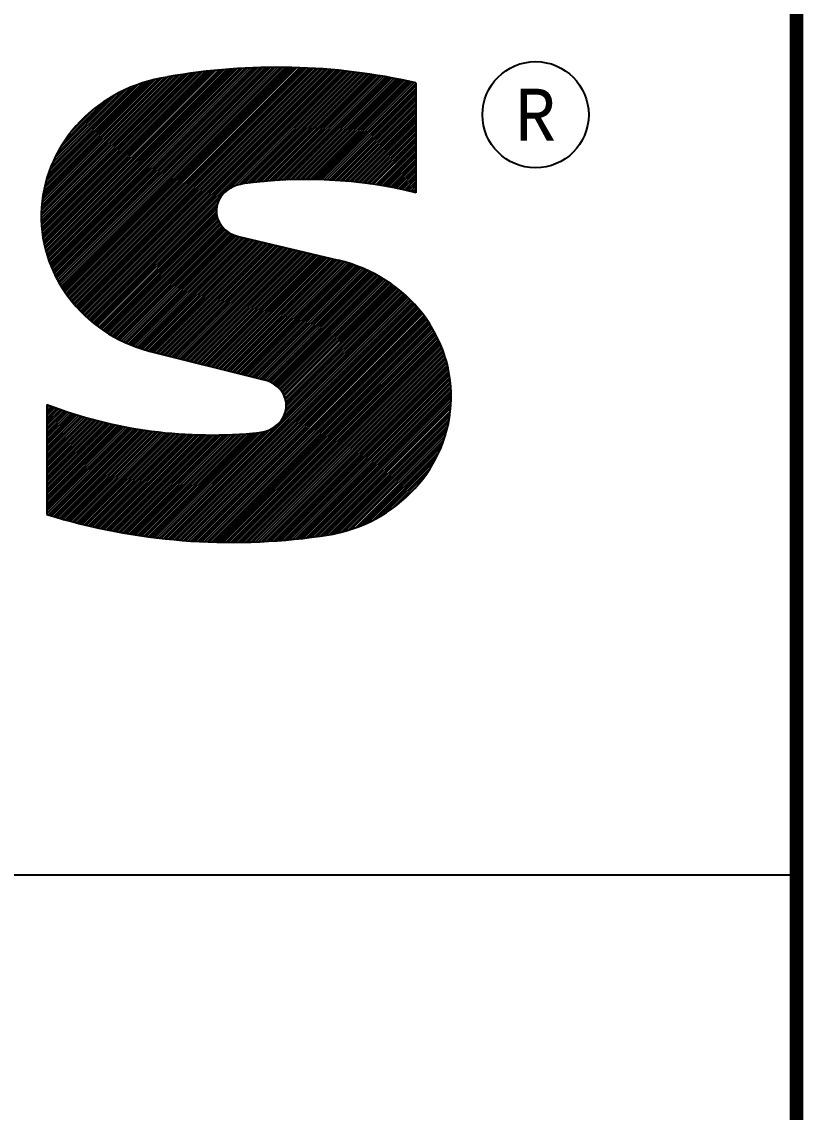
# Model space of a CAD drawing. Extents: x -63 to 400, y -73 to 137.
# Drawn here: x 19.933 to 21.514, y 2.474 to 4.679 of the extents above; entities that cross this region are included whole.
import ezdxf
from ezdxf.enums import TextEntityAlignment as Align

# ---------------------------------------------------------------- set-up
doc = ezdxf.new("R2010")
doc.units = 0
doc.header["$MEASUREMENT"] = 0
doc.layers.add('1', color=7, linetype='Continuous')
doc.styles.get("Standard").update_dxf_attribs({"font": 'monotxt.shx'})

# ---------------------------------------------------------------- blocks, each defined once
blk = doc.blocks.new('*U37', base_point=(20.2747, 4.2869))
at = {"layer": '1', "color": 1, "linetype": 'Continuous'}
blk.add_arc((20.2747, 4.2869), 0.302, 277.0315, 72.0315, dxfattribs=at)
blk = doc.blocks.new('*U38', base_point=(20.4998, 3.9213))
at = {"layer": '1', "color": 1, "linetype": 'Continuous'}
blk.add_arc((20.4998, 3.9213), 0.302, 277.0315, 75.8768, dxfattribs=at)
blk = doc.blocks.new('*U39', base_point=(20.4072, 3.903))
at = {"layer": '1', "color": 1, "linetype": 'Continuous'}
blk.add_arc((20.4072, 3.903), 0.0611, 96.8151, 254.388, dxfattribs=at)
blk = doc.blocks.new('*U40', base_point=(20.3881, 4.2975))
at = {"layer": '1', "color": 1, "linetype": 'Continuous'}
blk.add_arc((20.3881, 4.2975), 0.0611, 96.8151, 252.7312, dxfattribs=at)
blk = doc.blocks.new('*X17')
at = {"layer": '1', "color": 1, "linetype": 'Continuous'}
for p, q in [((-0.4106, 0.2513), (-0.1704, 0.4915)), ((-0.4096, 0.2494), (-0.1675, 0.4915)), ((-0.4087, 0.2475), (-0.1646, 0.4916)), ((-0.4077, 0.2457), (-0.1618, 0.4916)), ((-0.4067, 0.2438), (-0.1589, 0.4916)), ((-0.4057, 0.242), (-0.1561, 0.4917)), ((-0.4046, 0.2403), (-0.1532, 0.4917)), ((-0.4036, 0.2385), (-0.1504, 0.4916)), ((-0.4025, 0.2368), (-0.1476, 0.4916)), ((-0.4014, 0.235), (-0.1448, 0.4916)), ((-0.4003, 0.2333), (-0.142, 0.4916)), ((-0.3991, 0.2316), (-0.1392, 0.4915)), ((-0.4265, 0.3174), (-0.26, 0.4838)), ((-0.4265, 0.3202), (-0.2634, 0.4833)), ((-0.4264, 0.3146), (-0.2567, 0.4843)), ((-0.4264, 0.3231), (-0.2667, 0.4828)), ((-0.4263, 0.3119), (-0.2534, 0.4848)), ((-0.4263, 0.326), (-0.2701, 0.4823)), ((-0.4262, 0.3092), (-0.2502, 0.4852)), ((-0.4262, 0.329), (-0.2735, 0.4817)), ((-0.426, 0.3066), (-0.2469, 0.4857)), ((-0.426, 0.3321), (-0.2769, 0.4812)), ((-0.4257, 0.304), (-0.2437, 0.4861)), ((-0.4257, 0.3352), (-0.2803, 0.4806)), ((-0.4254, 0.3015), (-0.2404, 0.4865)), ((-0.4253, 0.3384), (-0.2837, 0.48)), ((-0.4251, 0.299), (-0.2372, 0.4868)), ((-0.4249, 0.3416), (-0.2871, 0.4794)), ((-0.4248, 0.2965), (-0.234, 0.4872)), ((-0.4244, 0.294), (-0.2309, 0.4876)), ((-0.424, 0.2916), (-0.2277, 0.4879)), ((-0.4235, 0.2893), (-0.2246, 0.4882)), ((-0.423, 0.2869), (-0.2214, 0.4885)), ((-0.4225, 0.2846), (-0.2183, 0.4888)), ((-0.4219, 0.2823), (-0.2152, 0.4891)), ((-0.4214, 0.2801), (-0.2121, 0.4893)), ((-0.4208, 0.2779), (-0.2091, 0.4896)), ((-0.4201, 0.2757), (-0.206, 0.4898)), ((-0.4195, 0.2735), (-0.203, 0.49)), ((-0.4188, 0.2714), (-0.1999, 0.4902)), ((-0.4181, 0.2692), (-0.1969, 0.4904)), ((-0.4173, 0.2671), (-0.1939, 0.4905)), ((-0.4166, 0.2651), (-0.1909, 0.4907)), ((-0.4158, 0.263), (-0.188, 0.4909)), ((-0.415, 0.261), (-0.185, 0.491)), ((-0.4141, 0.259), (-0.1821, 0.4911)), ((-0.4133, 0.2571), (-0.1791, 0.4912)), ((-0.4124, 0.2551), (-0.1762, 0.4913)), ((-0.4115, 0.2532), (-0.1733, 0.4914)), ((-0.398, 0.23), (-0.1365, 0.4915)), ((-0.3968, 0.2283), (-0.1337, 0.4914)), ((-0.3956, 0.2267), (-0.131, 0.4913)), ((-0.3944, 0.2251), (-0.1282, 0.4912)), ((-0.3931, 0.2235), (-0.1255, 0.4911)), ((-0.3919, 0.2219), (-0.1228, 0.491)), ((-0.3906, 0.2203), (-0.1201, 0.4909)), ((-0.3893, 0.2188), (-0.1174, 0.4907)), ((-0.388, 0.2172), (-0.1147, 0.4906)), ((-0.3867, 0.2157), (-0.112, 0.4905)), ((-0.3854, 0.2142), (-0.1093, 0.4903)), ((-0.384, 0.2128), (-0.1067, 0.4901)), ((-0.3827, 0.2113), (-0.104, 0.4899)), ((-0.3813, 0.2099), (-0.1014, 0.4898)), ((-0.3799, 0.2084), (-0.0987, 0.4896)), ((-0.3784, 0.207), (-0.0961, 0.4894)), ((-0.377, 0.2056), (-0.0935, 0.4891)), ((-0.3756, 0.2043), (-0.0909, 0.4889)), ((-0.3741, 0.2029), (-0.0883, 0.4887)), ((-0.3726, 0.2016), (-0.0857, 0.4885)), ((-0.3711, 0.2003), (-0.0831, 0.4882)), ((-0.3696, 0.199), (-0.0806, 0.488)), ((-0.368, 0.1977), (-0.078, 0.4877)), ((-0.3665, 0.1964), (-0.0754, 0.4874)), ((-0.2078, 0.3523), (-0.0729, 0.4871)), ((-0.2025, 0.3547), (-0.0704, 0.4868)), ((-0.1983, 0.356), (-0.0678, 0.4865)), ((-0.1948, 0.3567), (-0.0653, 0.4862)), ((-0.1915, 0.3572), (-0.0628, 0.4859)), ((-0.1882, 0.3576), (-0.0603, 0.4856)), ((-0.185, 0.3581), (-0.0578, 0.4853)), ((-0.1818, 0.3584), (-0.0553, 0.4849)), ((-0.1786, 0.3588), (-0.0528, 0.4846)), ((-0.1754, 0.3592), (-0.0503, 0.4842)), ((-0.1723, 0.3595), (-0.0479, 0.4839)), ((-0.1691, 0.3598), (-0.0454, 0.4835)), ((-0.166, 0.3601), (-0.0429, 0.4831)), ((-0.1629, 0.3603), (-0.0405, 0.4828)), ((-0.1599, 0.3606), (-0.0381, 0.4824)), ((-0.1568, 0.3608), (-0.0356, 0.482)), ((-0.1538, 0.361), (-0.0332, 0.4816)), ((-0.1508, 0.3612), (-0.0308, 0.4812)), ((-0.1478, 0.3613), (-0.0284, 0.4807)), ((-0.1448, 0.3615), (-0.026, 0.4803)), ((-0.1418, 0.3616), (-0.0236, 0.4799)), ((-0.1389, 0.3617), (-0.0212, 0.4794)), ((-0.136, 0.3618), (-0.0188, 0.479)), ((-0.4243, 0.345), (-0.2906, 0.4787)), ((-0.4237, 0.3485), (-0.2943, 0.4779)), ((-0.423, 0.352), (-0.298, 0.477)), ((-0.4221, 0.3557), (-0.3018, 0.476)), ((-0.4212, 0.3595), (-0.3058, 0.4748)), ((-0.42, 0.3634), (-0.3099, 0.4735)), ((-0.4187, 0.3676), (-0.3142, 0.4721)), ((-0.4172, 0.3719), (-0.3187, 0.4704)), ((-0.4155, 0.3764), (-0.3234, 0.4685)), ((-0.4135, 0.3813), (-0.3285, 0.4663)), ((-0.1331, 0.3619), (-0.0164, 0.4785)), ((-0.1302, 0.362), (-0.0141, 0.4781)), ((-0.1273, 0.362), (-0.0117, 0.4776)), ((-0.1244, 0.3621), (-0.0093, 0.4771)), ((-0.1216, 0.3621), (-0.007, 0.4767)), ((-0.1188, 0.3621), (-0.0047, 0.4762)), ((-0.1159, 0.3621), (-0.0023, 0.4757)), ((-0.1131, 0.362), (0, 0.4752)), ((-0.1104, 0.362), (0.0023, 0.4747)), ((-0.1076, 0.3619), (0.0046, 0.4742)), ((-0.1048, 0.3619), (0.0066, 0.4733)), ((-0.1021, 0.3618), (0.0066, 0.4705)), ((-0.0994, 0.3617), (0.0066, 0.4677)), ((-0.4111, 0.3865), (-0.3339, 0.4638)), ((-0.4082, 0.3922), (-0.3398, 0.4607)), ((-0.4046, 0.3987), (-0.3464, 0.4569)), ((-0.0966, 0.3616), (0.0066, 0.4648)), ((-0.0939, 0.3614), (0.0066, 0.462)), ((-0.0912, 0.3613), (0.0066, 0.4592)), ((-0.0886, 0.3611), (0.0066, 0.4563)), ((-0.3998, 0.4063), (-0.3542, 0.4519)), ((-0.3922, 0.4167), (-0.3648, 0.4442)), ((-0.0859, 0.361), (0.0066, 0.4535)), ((-0.0833, 0.3608), (0.0066, 0.4507)), ((-0.0806, 0.3606), (0.0066, 0.4479)), ((-0.078, 0.3604), (0.0066, 0.445)), ((-0.0754, 0.3602), (0.0066, 0.4422)), ((-0.0728, 0.36), (0.0066, 0.4394)), ((-0.0702, 0.3597), (0.0066, 0.4365)), ((-0.0676, 0.3595), (0.0066, 0.4337)), ((-0.065, 0.3592), (0.0066, 0.4309)), ((-0.0625, 0.359), (0.0066, 0.4281)), ((-0.0599, 0.3587), (0.0066, 0.4252)), ((-0.0574, 0.3584), (0.0066, 0.4224)), ((-0.0549, 0.3581), (0.0066, 0.4196)), ((-0.0524, 0.3578), (0.0066, 0.4167)), ((-0.0499, 0.3574), (0.0066, 0.4139)), ((-0.0474, 0.3571), (0.0066, 0.4111)), ((-0.0449, 0.3567), (0.0066, 0.4083)), ((-0.0424, 0.3564), (0.0066, 0.4054)), ((-0.04, 0.356), (0.0066, 0.4026)), ((-0.0375, 0.3556), (0.0066, 0.3998)), ((-0.0351, 0.3552), (0.0066, 0.3969)), ((-0.0326, 0.3548), (0.0066, 0.3941)), ((-0.0302, 0.3544), (0.0066, 0.3913)), ((-0.0278, 0.354), (0.0066, 0.3885)), ((-0.0254, 0.3536), (0.0066, 0.3856)), ((-0.023, 0.3532), (0.0066, 0.3828)), ((-0.0206, 0.3527), (0.0066, 0.38)), ((-0.0183, 0.3522), (0.0066, 0.3771)), ((-0.0159, 0.3518), (0.0066, 0.3743)), ((-0.0136, 0.3513), (0.0066, 0.3715)), ((-0.0112, 0.3508), (0.0066, 0.3687)), ((-0.0089, 0.3503), (0.0066, 0.3658)), ((-0.0066, 0.3498), (0.0066, 0.363)), ((-0.0042, 0.3493), (0.0066, 0.3602)), ((-0.0019, 0.3488), (0.0066, 0.3573)), ((0.0004, 0.3483), (0.0066, 0.3545)), ((0.0027, 0.3477), (0.0066, 0.3517)), ((0.0049, 0.3472), (0.0066, 0.3489)), ((-0.3649, 0.1951), (-0.2205, 0.3395)), ((-0.3633, 0.1939), (-0.2226, 0.3346)), ((-0.3617, 0.1927), (-0.2236, 0.3308)), ((-0.3601, 0.1915), (-0.224, 0.3276)), ((-0.3584, 0.1903), (-0.224, 0.3247)), ((-0.3568, 0.1891), (-0.2238, 0.3221)), ((-0.3551, 0.188), (-0.2234, 0.3197)), ((-0.3534, 0.1868), (-0.2228, 0.3175)), ((-0.3517, 0.1857), (-0.222, 0.3154)), ((-0.3499, 0.1846), (-0.2211, 0.3134)), ((-0.3482, 0.1836), (-0.2202, 0.3116)), ((-0.3464, 0.1825), (-0.2191, 0.3098)), ((-0.3446, 0.1814), (-0.2179, 0.3082)), ((-0.3428, 0.1804), (-0.2166, 0.3067)), ((-0.341, 0.1794), (-0.2152, 0.3052)), ((-0.3392, 0.1784), (-0.2138, 0.3038)), ((-0.3373, 0.1774), (-0.2122, 0.3026)), ((-0.3355, 0.1765), (-0.2106, 0.3014)), ((-0.3336, 0.1756), (-0.2089, 0.3003)), ((-0.3316, 0.1746), (-0.2071, 0.2992)), ((-0.3297, 0.1737), (-0.2052, 0.2983)), ((-0.3278, 0.1729), (-0.2032, 0.2975)), ((-0.3258, 0.172), (-0.2011, 0.2967)), ((-0.3238, 0.1712), (-0.1989, 0.2961)), ((-0.3218, 0.1704), (-0.1966, 0.2956)), ((-0.3198, 0.1696), (-0.1943, 0.295)), ((-0.3177, 0.1688), (-0.192, 0.2945)), ((-0.3156, 0.168), (-0.1897, 0.2939)), ((-0.3135, 0.1673), (-0.1874, 0.2934)), ((-0.3114, 0.1666), (-0.1851, 0.2929)), ((-0.3093, 0.1659), (-0.1829, 0.2923)), ((-0.3071, 0.1652), (-0.1806, 0.2918)), ((-0.3049, 0.1646), (-0.1783, 0.2912)), ((-0.3027, 0.164), (-0.176, 0.2907)), ((-0.3005, 0.1634), (-0.1737, 0.2902)), ((-0.2982, 0.1628), (-0.1714, 0.2896)), ((-0.2959, 0.1623), (-0.1691, 0.2891)), ((-0.2937, 0.1617), (-0.1668, 0.2885)), ((-0.2914, 0.1611), (-0.1646, 0.288)), ((-0.2891, 0.1606), (-0.1623, 0.2874)), ((-0.2869, 0.16), (-0.16, 0.2869)), ((-0.2846, 0.1594), (-0.1577, 0.2864)), ((-0.2824, 0.1589), (-0.1554, 0.2858)), ((-0.2801, 0.1583), (-0.1531, 0.2853)), ((-0.2778, 0.1578), (-0.1508, 0.2847)), ((-0.2756, 0.1572), (-0.1486, 0.2842)), ((-0.2733, 0.1566), (-0.1463, 0.2837)), ((-0.271, 0.1561), (-0.144, 0.2831)), ((-0.2688, 0.1555), (-0.1417, 0.2826)), ((-0.2665, 0.1549), (-0.1394, 0.282)), ((-0.2642, 0.1544), (-0.1371, 0.2815)), ((-0.262, 0.1538), (-0.1348, 0.2809)), ((-0.2597, 0.1532), (-0.1325, 0.2804)), ((-0.2574, 0.1527), (-0.1303, 0.2799)), ((-0.2552, 0.1521), (-0.128, 0.2793)), ((-0.2529, 0.1516), (-0.1257, 0.2788)), ((-0.2506, 0.151), (-0.1234, 0.2782)), ((-0.2484, 0.1504), (-0.1211, 0.2777)), ((-0.2461, 0.1499), (-0.1188, 0.2772)), ((-0.2439, 0.1493), (-0.1165, 0.2766)), ((-0.2416, 0.1487), (-0.1143, 0.2761)), ((-0.2393, 0.1482), (-0.112, 0.2755)), ((-0.2371, 0.1476), (-0.1097, 0.275)), ((-0.2348, 0.147), (-0.1074, 0.2744)), ((-0.2325, 0.1465), (-0.1051, 0.2739)), ((-0.2303, 0.1459), (-0.1028, 0.2734)), ((-0.228, 0.1454), (-0.1005, 0.2728)), ((-0.2257, 0.1448), (-0.0982, 0.2723)), ((-0.2235, 0.1442), (-0.096, 0.2717)), ((-0.2212, 0.1437), (-0.0937, 0.2712)), ((-0.2189, 0.1431), (-0.0914, 0.2706)), ((-0.2167, 0.1425), (-0.0891, 0.2701)), ((-0.2144, 0.142), (-0.0868, 0.2696)), ((-0.2121, 0.1414), (-0.0845, 0.269)), ((-0.2099, 0.1408), (-0.0822, 0.2685)), ((-0.2076, 0.1403), (-0.08, 0.2679)), ((-0.2054, 0.1397), (-0.0777, 0.2673)), ((-0.2031, 0.1392), (-0.0755, 0.2667)), ((-0.2008, 0.1386), (-0.0733, 0.2661)), ((-0.1986, 0.138), (-0.0712, 0.2654)), ((-0.1963, 0.1375), (-0.069, 0.2647)), ((-0.194, 0.1369), (-0.0669, 0.264)), ((-0.1918, 0.1363), (-0.0648, 0.2633)), ((-0.1895, 0.1358), (-0.0627, 0.2626)), ((-0.1872, 0.1352), (-0.0607, 0.2618)), ((-0.185, 0.1346), (-0.0586, 0.261)), ((-0.1827, 0.1341), (-0.0566, 0.2602)), ((-0.1804, 0.1335), (-0.0546, 0.2594)), ((-0.1782, 0.133), (-0.0526, 0.2585)), ((-0.1759, 0.1324), (-0.0507, 0.2576)), ((-0.1736, 0.1318), (-0.0487, 0.2567)), ((-0.1714, 0.1313), (-0.0468, 0.2558)), ((-0.1691, 0.1307), (-0.0449, 0.2549)), ((-0.1669, 0.1301), (-0.043, 0.254)), ((-0.1648, 0.1294), (-0.0412, 0.253)), ((-0.1628, 0.1286), (-0.0393, 0.252)), ((-0.1608, 0.1277), (-0.0375, 0.251)), ((-0.159, 0.1267), (-0.0357, 0.25)), ((-0.1573, 0.1256), (-0.0339, 0.2489)), ((-0.1556, 0.1244), (-0.0321, 0.2479)), ((-0.1541, 0.1231), (-0.0304, 0.2468)), ((-0.1526, 0.1218), (-0.0286, 0.2457)), ((-0.1512, 0.1204), (-0.0269, 0.2446)), ((-0.1499, 0.1188), (-0.0252, 0.2435)), ((-0.1486, 0.1172), (-0.0235, 0.2423)), ((-0.1475, 0.1155), (-0.0219, 0.2412)), ((-0.1465, 0.1137), (-0.0202, 0.24)), ((-0.285, -0.053), (-0.0046, 0.2273)), ((-0.1458, 0.0889), (-0.0061, 0.2286)), ((-0.1456, 0.1118), (-0.0186, 0.2388)), ((-0.1448, 0.1098), (-0.017, 0.2376)), ((-0.1442, 0.0934), (-0.0076, 0.23)), ((-0.1441, 0.1076), (-0.0154, 0.2364)), ((-0.1436, 0.1053), (-0.0138, 0.2351)), ((-0.1435, 0.0969), (-0.0091, 0.2313)), ((-0.1433, 0.1027), (-0.0122, 0.2339)), ((-0.1433, 0.1), (-0.0107, 0.2326)), ((-0.2824, -0.0533), (-0.0032, 0.2259)), ((-0.2798, -0.0536), (-0.0017, 0.2245)), ((-0.2773, -0.0538), (-0.0003, 0.2231)), ((-0.2747, -0.0541), (0.0011, 0.2217)), ((-0.2721, -0.0543), (0.0025, 0.2203)), ((-0.2695, -0.0546), (0.0039, 0.2188)), ((-0.2669, -0.0548), (0.0052, 0.2174)), ((-0.2643, -0.055), (0.0066, 0.2159)), ((-0.2617, -0.0552), (0.0079, 0.2144)), ((-0.259, -0.0554), (0.0092, 0.2129)), ((-0.2564, -0.0556), (0.0105, 0.2113)), ((-0.2538, -0.0558), (0.0118, 0.2098)), ((-0.2511, -0.0559), (0.0131, 0.2082)), ((-0.2484, -0.0561), (0.0143, 0.2066)), ((-0.2457, -0.0562), (0.0155, 0.205)), ((-0.2431, -0.0564), (0.0167, 0.2034)), ((-0.2404, -0.0565), (0.0179, 0.2018)), ((-0.2377, -0.0566), (0.0191, 0.2001)), ((-0.2349, -0.0568), (0.0202, 0.1984)), ((-0.2322, -0.0569), (0.0214, 0.1967)), ((-0.2295, -0.057), (0.0225, 0.195)), ((-0.2267, -0.057), (0.0236, 0.1933)), ((-0.224, -0.0571), (0.0246, 0.1915)), ((-0.2212, -0.0572), (0.0257, 0.1897)), ((-0.2184, -0.0572), (0.0267, 0.188)), ((-0.2157, -0.0573), (0.0278, 0.1861)), ((-0.2129, -0.0573), (0.0287, 0.1843)), ((-0.2101, -0.0573), (0.0297, 0.1825)), ((-0.2072, -0.0573), (0.0307, 0.1806)), ((-0.2044, -0.0573), (0.0316, 0.1787)), ((-0.2016, -0.0573), (0.0325, 0.1768)), ((-0.1987, -0.0573), (0.0334, 0.1748)), ((-0.1959, -0.0573), (0.0343, 0.1729)), ((-0.193, -0.0572), (0.0351, 0.1709)), ((-0.1901, -0.0572), (0.036, 0.1689)), ((-0.1872, -0.0571), (0.0368, 0.1669)), ((-0.1843, -0.057), (0.0375, 0.1648)), ((-0.1814, -0.0569), (0.0383, 0.1628)), ((-0.1784, -0.0568), (0.039, 0.1607)), ((-0.1755, -0.0567), (0.0397, 0.1585)), ((-0.1725, -0.0566), (0.0404, 0.1564)), ((-0.1695, -0.0564), (0.0411, 0.1542)), ((-0.1666, -0.0563), (0.0417, 0.152)), ((-0.1636, -0.0561), (0.0423, 0.1498)), ((-0.1606, -0.0559), (0.0429, 0.1475)), ((-0.1575, -0.0557), (0.0434, 0.1452)), ((-0.1545, -0.0555), (0.0439, 0.1429)), ((-0.1514, -0.0553), (0.0444, 0.1406)), ((-0.1484, -0.055), (0.0448, 0.1382)), ((-0.1453, -0.0548), (0.0452, 0.1358)), ((-0.1422, -0.0545), (0.0456, 0.1333)), ((-0.1391, -0.0542), (0.046, 0.1308)), ((-0.136, -0.0539), (0.0463, 0.1283)), ((-0.1328, -0.0536), (0.0465, 0.1257)), ((-0.1297, -0.0533), (0.0468, 0.1231)), ((-0.1265, -0.053), (0.047, 0.1205)), ((-0.1233, -0.0526), (0.0471, 0.1178)), ((-0.1201, -0.0522), (0.0472, 0.1151)), ((-0.4199, 0.1005), (-0.4189, 0.1015)), ((-0.1169, -0.0518), (0.0472, 0.1123)), ((-0.1137, -0.0514), (0.0472, 0.1095)), ((-0.1104, -0.051), (0.0472, 0.1066)), ((-0.1071, -0.0506), (0.0471, 0.1036)), ((-0.4199, 0.0977), (-0.4169, 0.1007)), ((-0.4199, 0.0948), (-0.4148, 0.1)), ((-0.4199, 0.092), (-0.4127, 0.0992)), ((-0.4199, 0.0892), (-0.4107, 0.0984)), ((-0.4199, 0.0863), (-0.4086, 0.0977)), ((-0.4199, 0.0835), (-0.4065, 0.097)), ((-0.4199, 0.0807), (-0.4044, 0.0962)), ((-0.4199, 0.0779), (-0.4023, 0.0955)), ((-0.4199, 0.075), (-0.4002, 0.0948)), ((-0.4199, 0.0722), (-0.3981, 0.0941)), ((-0.4199, 0.0694), (-0.396, 0.0934)), ((-0.4199, 0.0665), (-0.3938, 0.0927)), ((-0.4199, 0.0637), (-0.3917, 0.092)), ((-0.4199, 0.0609), (-0.3895, 0.0913)), ((-0.4199, 0.0581), (-0.3874, 0.0906)), ((-0.4199, 0.0552), (-0.3852, 0.0899)), ((-0.4199, 0.0524), (-0.3831, 0.0893)), ((-0.4199, 0.0496), (-0.3809, 0.0886)), ((-0.1039, -0.0501), (0.0469, 0.1006)), ((-0.1006, -0.0497), (0.0466, 0.0976)), ((-0.0973, -0.0492), (0.0463, 0.0944)), ((-0.0939, -0.0487), (0.0459, 0.0912)), ((-0.4199, 0.0467), (-0.3787, 0.088)), ((-0.4199, 0.0439), (-0.3765, 0.0874)), ((-0.4199, 0.0411), (-0.3743, 0.0867)), ((-0.4199, 0.0383), (-0.3721, 0.0861)), ((-0.4199, 0.0354), (-0.3699, 0.0855)), ((-0.4199, 0.0326), (-0.3676, 0.0849)), ((-0.4199, 0.0298), (-0.3654, 0.0843)), ((-0.4199, 0.0269), (-0.3632, 0.0837)), ((-0.4199, 0.0241), (-0.3609, 0.0831)), ((-0.4199, 0.0213), (-0.3587, 0.0826)), ((-0.4199, 0.0185), (-0.3564, 0.082)), ((-0.4199, 0.0156), (-0.3541, 0.0815)), ((-0.4199, 0.0128), (-0.3518, 0.0809)), ((-0.4199, 0.01), (-0.3495, 0.0804)), ((-0.4199, 0.0071), (-0.3472, 0.0799)), ((-0.4199, 0.0043), (-0.3449, 0.0793)), ((-0.4199, 0.0015), (-0.3426, 0.0788)), ((-0.4199, -0.0013), (-0.3403, 0.0783)), ((-0.4199, -0.0042), (-0.3379, 0.0778)), ((-0.4199, -0.007), (-0.3356, 0.0774)), ((-0.4199, -0.0098), (-0.3332, 0.0769)), ((-0.4199, -0.0127), (-0.3309, 0.0764)), ((-0.4199, -0.0155), (-0.3285, 0.076)), ((-0.0904, -0.048), (0.0455, 0.0879)), ((-0.0869, -0.0473), (0.0449, 0.0845)), ((-0.0832, -0.0465), (0.0443, 0.081)), ((-0.0795, -0.0455), (0.0435, 0.0774)), ((-0.4199, -0.0183), (-0.3261, 0.0755)), ((-0.4199, -0.0211), (-0.3237, 0.0751)), ((-0.4199, -0.024), (-0.3213, 0.0747)), ((-0.4187, -0.0255), (-0.3189, 0.0742)), ((-0.4165, -0.0262), (-0.3165, 0.0738)), ((-0.4143, -0.0268), (-0.3141, 0.0734)), ((-0.4121, -0.0275), (-0.3116, 0.0731)), ((-0.4099, -0.0281), (-0.3092, 0.0727)), ((-0.4078, -0.0287), (-0.3067, 0.0723)), ((-0.4056, -0.0294), (-0.3042, 0.072)), ((-0.4034, -0.03), (-0.3017, 0.0716)), ((-0.4012, -0.0306), (-0.2992, 0.0713)), ((-0.3989, -0.0312), (-0.2967, 0.071)), ((-0.3967, -0.0318), (-0.2942, 0.0706)), ((-0.3945, -0.0325), (-0.2917, 0.0703)), ((-0.3923, -0.033), (-0.2892, 0.0701)), ((-0.39, -0.0336), (-0.2866, 0.0698)), ((-0.3878, -0.0342), (-0.284, 0.0695)), ((-0.3855, -0.0348), (-0.2815, 0.0692)), ((-0.3833, -0.0354), (-0.2789, 0.069)), ((-0.381, -0.0359), (-0.2763, 0.0688)), ((-0.3787, -0.0365), (-0.2737, 0.0685)), ((-0.3765, -0.037), (-0.2711, 0.0683)), ((-0.3742, -0.0376), (-0.2684, 0.0681)), ((-0.3719, -0.0381), (-0.2658, 0.068)), ((-0.3696, -0.0387), (-0.2631, 0.0678)), ((-0.3673, -0.0392), (-0.2605, 0.0676)), ((-0.365, -0.0397), (-0.2578, 0.0675)), ((-0.3627, -0.0402), (-0.2551, 0.0673)), ((-0.3604, -0.0407), (-0.2524, 0.0672)), ((-0.358, -0.0412), (-0.2497, 0.0671)), ((-0.3557, -0.0417), (-0.2469, 0.067)), ((-0.3534, -0.0422), (-0.2442, 0.0669)), ((-0.351, -0.0427), (-0.2414, 0.0669)), ((-0.3487, -0.0432), (-0.2386, 0.0668)), ((-0.3463, -0.0437), (-0.2359, 0.0668)), ((-0.3439, -0.0441), (-0.233, 0.0668)), ((-0.3416, -0.0446), (-0.2302, 0.0668)), ((-0.3392, -0.045), (-0.2274, 0.0668)), ((-0.3368, -0.0455), (-0.2245, 0.0668)), ((-0.3344, -0.0459), (-0.2217, 0.0668)), ((-0.332, -0.0463), (-0.2188, 0.0669)), ((-0.3296, -0.0467), (-0.2159, 0.067)), ((-0.3272, -0.0472), (-0.213, 0.067)), ((-0.3247, -0.0476), (-0.21, 0.0671)), ((-0.3223, -0.048), (-0.2071, 0.0673)), ((-0.3199, -0.0484), (-0.2041, 0.0674)), ((-0.3174, -0.0487), (-0.2011, 0.0676)), ((-0.315, -0.0491), (-0.1981, 0.0677)), ((-0.3125, -0.0495), (-0.1951, 0.0679)), ((-0.3101, -0.0498), (-0.1921, 0.0681)), ((-0.3076, -0.0502), (-0.189, 0.0684)), ((-0.3051, -0.0505), (-0.186, 0.0686)), ((-0.3026, -0.0509), (-0.1829, 0.0689)), ((-0.3001, -0.0512), (-0.1797, 0.0692)), ((-0.2976, -0.0515), (-0.1766, 0.0695)), ((-0.2951, -0.0518), (-0.1734, 0.0698)), ((-0.2926, -0.0522), (-0.17, 0.0704)), ((-0.29, -0.0525), (-0.1662, 0.0714)), ((-0.2875, -0.0527), (-0.1614, 0.0733)), ((-0.0756, -0.0445), (0.0426, 0.0737)), ((-0.0716, -0.0433), (0.0416, 0.0699)), ((-0.0674, -0.0419), (0.0404, 0.0659)), ((-0.063, -0.0404), (0.0391, 0.0617)), ((-0.0585, -0.0387), (0.0375, 0.0573)), ((-0.0537, -0.0367), (0.0357, 0.0527)), ((-0.0485, -0.0344), (0.0336, 0.0477)), ((-0.043, -0.0317), (0.031, 0.0423)), ((-0.0369, -0.0284), (0.0279, 0.0364)), ((-0.03, -0.0243), (0.024, 0.0296)), ((-0.0215, -0.0187), (0.0185, 0.0213)), ((-0.0083, -0.0083), (0.0083, 0.0083))]:
    blk.add_line(p, q, dxfattribs=at)

msp = doc.modelspace()

# ---------------------------------------------------------------- linework, layer by layer
at = {"layer": '1', "color": 1, "linetype": 'Continuous'}
for p, q in [((20.7307, 4.3337), (20.7307, 4.5559)), ((20.3718, 4.2449), (20.5735, 4.1971)), ((20.191, 4.0133), (20.4237, 3.9554)), ((19.9842, 3.9052), (19.9842, 3.6829))]:
    msp.add_line(p, q, dxfattribs=at)
at = {"layer": '1', "color": 5, "linetype": 'Continuous'}
msp.add_line((14.4702, 2.954), (21.5, 2.954), dxfattribs=at)
at = {"layer": '1', "color": 5, "linetype": 'Continuous', "const_width": 0.0275}
msp.add_lwpolyline([(21.5, 16.5), (21.5, 0.5)], dxfattribs=at)
at = {"layer": '1', "color": 5, "linetype": 'Continuous'}
msp.add_circle((20.9725, 4.4914), 0.1074, dxfattribs=at)
at = {"layer": '1', "color": 1, "linetype": 'Continuous'}
for centre, radius, start, end in [((20.4499, 3.3166), 1.2707, 77.236, 100.063), ((20.5093, 3.4329), 0.9276, 76.1945, 98.0766), ((20.3163, 4.7712), 0.9276, 249.0191, 276.0766), ((20.3585, 4.8972), 1.2707, 252.8672, 278.063)]:
    msp.add_arc(centre, radius, start, end, dxfattribs=at)

# ---------------------------------------------------------------- block references
at = {"layer": '1', "xscale": 1.75, "yscale": 1.75, "zscale": 1.75}
msp.add_blockref('*X17', (20.7191, 3.7269), dxfattribs=at)
at = {"layer": '1', "color": 1}
for name, p, yscale, rotation in [('*U37', (20.2747, 4.2869), 0.94161959, 182), ('*U40', (20.3881, 4.2975), 0.89078076, 2), ('*U39', (20.4072, 3.903), 0.89078076, 180)]:
    msp.add_blockref(name, p, dxfattribs=dict(at, yscale=yscale, rotation=rotation))
at = {"layer": '1', "color": 1, "yscale": 0.94161959}
msp.add_blockref('*U38', (20.4998, 3.9213), dxfattribs=at)

# ---------------------------------------------------------------- texts
at = {"layer": '1', "color": 5, "linetype": 'Continuous', "width": 0.9}
msp.add_text('R', height=0.105, dxfattribs=at).set_placement((20.9725, 4.4914), align=Align.MIDDLE_CENTER)

doc.saveas('drawing.dxf')
